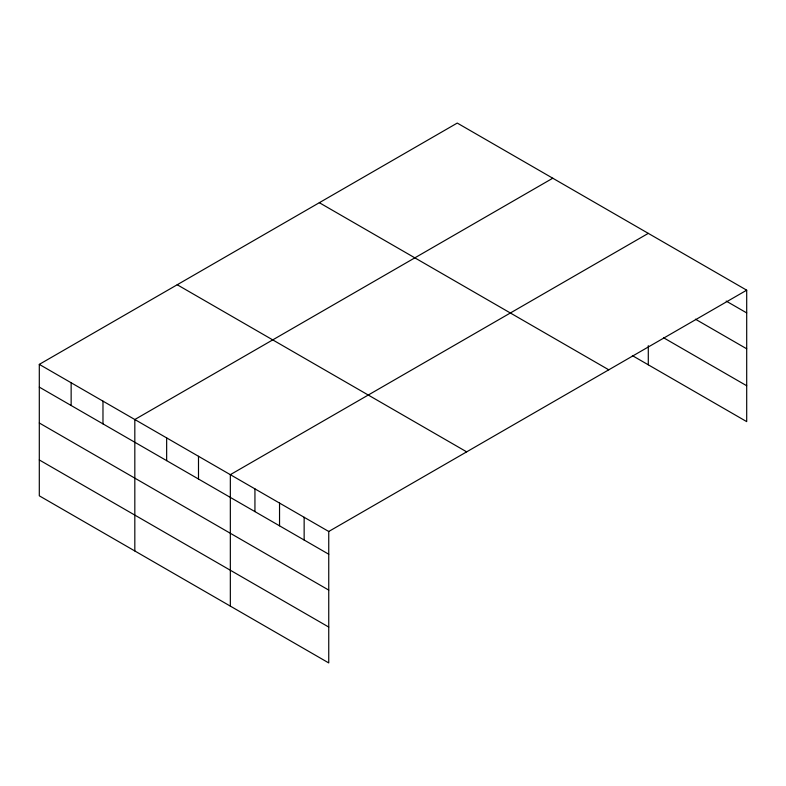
<?xml version="1.0" encoding="UTF-8"?>
<svg xmlns="http://www.w3.org/2000/svg" width="786" height="786" viewBox="0 0 786 786"><rect width="100%" height="100%" fill="white"/><g stroke="black" fill="none" stroke-linecap="round" stroke-linejoin="round"><path stroke-width="1.18" d="M39.3 364.38L328.745 531.483L328.745 662.932L39.3 495.819L39.3 364.38L457.255 123.068L746.7 290.181L746.7 421.62L632.366 355.616M552.774 178.216L134.819 419.518L134.819 550.966M648.293 233.363L230.337 474.665L230.337 606.114M328.745 531.483L746.7 290.181M726.195 301.087L746.7 312.916M695.443 319.204L746.7 348.797M663.669 337.813L746.7 385.749M319.332 202.7L608.777 369.813M177.223 284.748L466.668 451.852M39.3 387.115L328.745 554.228M39.3 422.986L328.745 590.099M39.3 459.948L328.745 627.061M648.293 345.673L648.293 364.812M304.143 517.276L304.143 540.021M279.541 503.079L279.541 525.814M254.939 488.872L254.939 511.617M198.494 456.283L198.494 479.028M166.652 437.9L166.652 460.645M102.976 401.135L102.976 423.88M71.143 382.753L71.143 405.497"/></g></svg>
